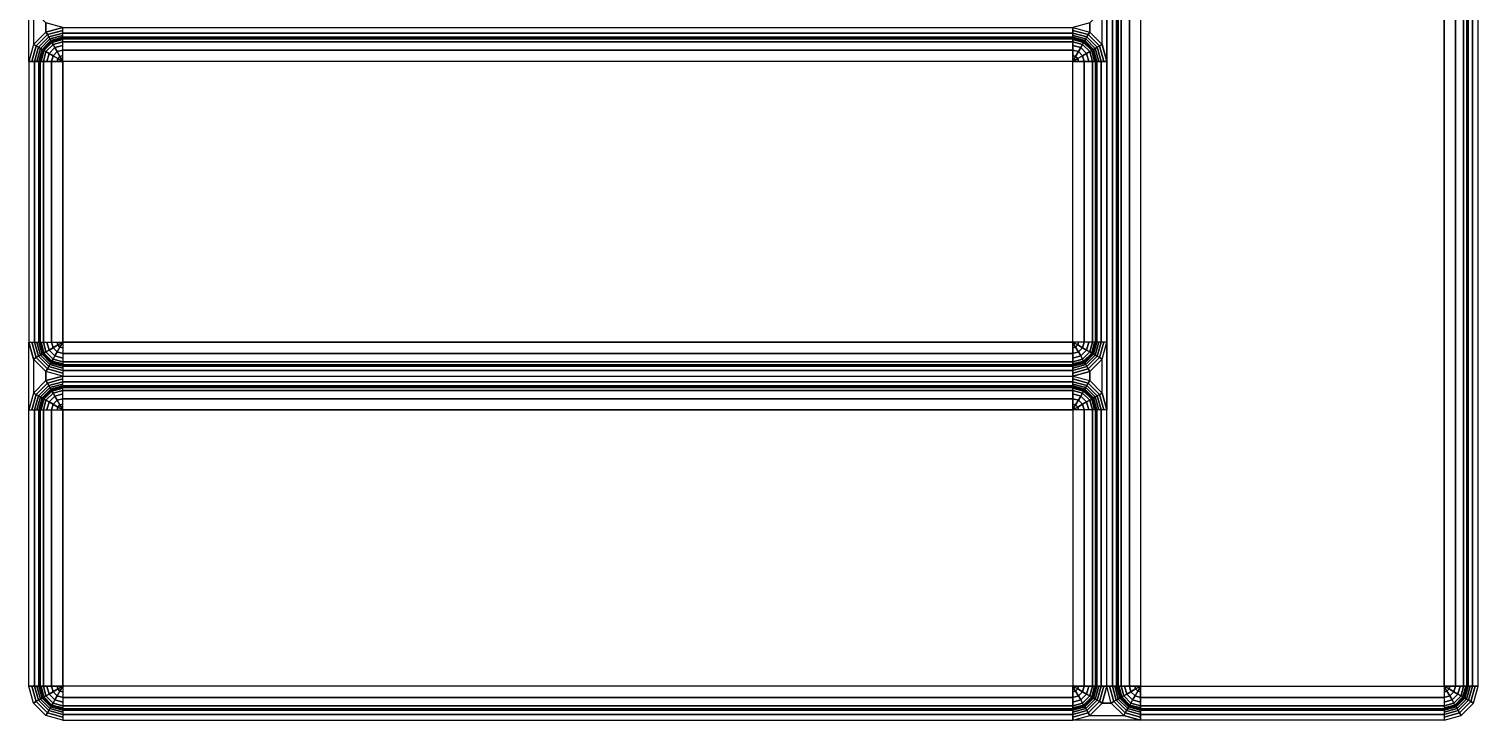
# Model space of a CAD drawing. Extents: x 0 to 320, y -450 to 0.
# Drawn here: x 0 to 320, y -450 to -297.3 of the extents above; entities that cross this region are included whole.
import ezdxf

# ---------------------------------------------------------------- set-up
doc = ezdxf.new("R2010")
doc.units = 0
doc.layers.add('BRANCO', color=7, linetype='CONTINUOUS')

msp = doc.modelspace()

# ---------------------------------------------------------------- linework, layer by layer
at = {"layer": 'BRANCO'}
for points in [[(239.25, -7.5, 44.67), (239.25, -442.5, 44.67), (238, -442.5, 45), (238, -7.5, 45)], [(240.16, -7.5, 43.75), (240.16, -442.5, 43.75), (239.25, -442.5, 44.67), (239.25, -7.5, 44.67)], [(240.5, -7.5, 42.5), (240.5, -442.5, 42.5), (240.16, -442.5, 43.75), (240.16, -7.5, 43.75)], [(241.17, -7.5, 2.5), (241.17, -442.5, 2.5), (240.5, -442.5, 5), (240.5, -7.5, 5)], [(240.5, -7.5, 5), (240.5, -442.5, 5), (240.5, -442.5, 42.5), (240.5, -7.5, 42.5)], [(243, -7.5, 0.67), (243, -442.5, 0.67), (241.17, -442.5, 2.5), (241.17, -7.5, 2.5)], [(245.5, -7.5), (245.5, -442.5), (243, -442.5, 0.67), (243, -7.5, 0.67)], [(245.5, -442.5), (312.5, -442.5), (312.5, -7.5), (245.5, -7.5)], [(312.5, -7.5), (312.5, -442.5), (315, -442.5, 0.67), (315, -7.5, 0.67)], [(315, -7.5, 0.67), (315, -442.5, 0.67), (316.83, -442.5, 2.5), (316.83, -7.5, 2.5)], [(316.83, -7.5, 2.5), (316.83, -442.5, 2.5), (317.5, -442.5, 5), (317.5, -7.5, 5)], [(317.5, -7.5, 5), (317.5, -442.5, 5), (317.5, -442.5, 42.5), (317.5, -7.5, 42.5)], [(317.5, -7.5, 42.5), (317.5, -442.5, 42.5), (317.83, -442.5, 43.75), (317.83, -7.5, 43.75)], [(317.83, -7.5, 43.75), (317.83, -442.5, 43.75), (318.75, -442.5, 44.67), (318.75, -7.5, 44.67)], [(318.75, -7.5, 44.67), (318.75, -442.5, 44.67), (320, -442.5, 45), (320, -7.5, 45)], [(1, -300.75, 45), (0, -304.5, 45), (0, -289.5, 45), (1, -293.25, 45)], [(236.99, -293.25, 45), (238, -289.5, 45), (238, -304.5, 45), (236.99, -300.75, 45)], [(1, -293.25, 45), (1, -300.75, 45), (3.75, -298, 45), (3.75, -295.99, 45)], [(236.99, -300.75, 45), (236.99, -293.25, 45), (234.25, -295.99, 45), (234.25, -298, 45)], [(3.75, -295.99, 45), (3.75, -298, 45), (7.5, -297, 45), (3.75, -295.99, 45)], [(4.07, -298.56, 44.91), (7.5, -297.64, 44.91), (7.5, -297, 45), (3.75, -298, 45)], [(7.5, -297, 45), (230.5, -297, 45), (230.5, -298.25, 44.67), (7.5, -298.25, 44.67)], [(234.25, -298, 45), (234.25, -295.99, 45), (230.5, -297, 45), (234.25, -298, 45)], [(233.92, -298.56, 44.91), (230.5, -297.64, 44.91), (230.5, -297, 45), (234.25, -298, 45)], [(0.64, -304.5, 44.91), (1.56, -301.07, 44.91), (1, -300.75, 45), (0, -304.5, 45)], [(1.56, -301.07, 44.91), (4.07, -298.56, 44.91), (3.75, -298, 45), (1, -300.75, 45)], [(2.08, -301.37, 44.67), (4.37, -299.08, 44.67), (4.07, -298.56, 44.91), (1.56, -301.07, 44.91)], [(2.53, -301.63, 44.27), (4.63, -299.53, 44.27), (4.37, -299.08, 44.67), (2.08, -301.37, 44.67)], [(2.88, -301.83, 43.75), (4.83, -299.87, 43.75), (4.63, -299.53, 44.27), (2.53, -301.63, 44.27)], [(3.09, -301.95, 43.15), (4.95, -300.09, 43.15), (4.83, -299.87, 43.75), (2.88, -301.83, 43.75)], [(3.17, -302, 42.5), (5, -300.16, 42.5), (4.95, -300.09, 43.15), (3.09, -301.95, 43.15)], [(3.31, -302.08, 3.71), (5.08, -300.31, 3.71), (5, -300.16, 5), (3.17, -302, 5)], [(3.17, -302, 5), (5, -300.16, 5), (5, -300.16, 42.5), (3.17, -302, 42.5)], [(3.75, -302.33, 2.5), (5.33, -300.75, 2.5), (5.08, -300.31, 3.71), (3.31, -302.08, 3.71)], [(4.44, -302.73, 1.46), (5.73, -301.43, 1.46), (5.33, -300.75, 2.5), (3.75, -302.33, 2.5)], [(4.37, -299.08, 44.67), (7.5, -298.25, 44.67), (7.5, -297.64, 44.91), (4.07, -298.56, 44.91)], [(4.63, -299.53, 44.27), (7.5, -298.76, 44.27), (7.5, -298.25, 44.67), (4.37, -299.08, 44.67)], [(4.83, -299.87, 43.75), (7.5, -299.16, 43.75), (7.5, -298.76, 44.27), (4.63, -299.53, 44.27)], [(4.95, -300.09, 43.15), (7.5, -299.41, 43.15), (7.5, -299.16, 43.75), (4.83, -299.87, 43.75)], [(5, -300.16, 42.5), (7.5, -299.5, 42.5), (7.5, -299.41, 43.15), (4.95, -300.09, 43.15)], [(5.08, -300.31, 3.71), (7.5, -299.67, 3.71), (7.5, -299.5, 5), (5, -300.16, 5)], [(5, -300.16, 5), (7.5, -299.5, 5), (7.5, -299.5, 42.5), (5, -300.16, 42.5)], [(5.33, -300.75, 2.5), (7.5, -300.16, 2.5), (7.5, -299.67, 3.71), (5.08, -300.31, 3.71)], [(5.73, -301.43, 1.46), (7.5, -300.96, 1.46), (7.5, -300.16, 2.5), (5.33, -300.75, 2.5)], [(7.5, -298.25, 44.67), (230.5, -298.25, 44.67), (230.5, -299.16, 43.75), (7.5, -299.16, 43.75)], [(7.5, -299.16, 43.75), (230.5, -299.16, 43.75), (230.5, -299.5, 42.5), (7.5, -299.5, 42.5)], [(7.5, -299.5, 42.5), (230.5, -299.5, 42.5), (230.5, -299.5, 5), (7.5, -299.5, 5)], [(7.5, -299.5, 5), (230.5, -299.5, 5), (230.5, -300.16, 2.5), (7.5, -300.16, 2.5)], [(7.5, -300.16, 2.5), (230.5, -300.16, 2.5), (230.5, -302, 0.67), (7.5, -302, 0.67)], [(233.62, -299.08, 44.67), (230.5, -298.25, 44.67), (230.5, -297.64, 44.91), (233.92, -298.56, 44.91)], [(233.36, -299.53, 44.27), (230.5, -298.76, 44.27), (230.5, -298.25, 44.67), (233.62, -299.08, 44.67)], [(233.16, -299.87, 43.75), (230.5, -299.16, 43.75), (230.5, -298.76, 44.27), (233.36, -299.53, 44.27)], [(233.04, -300.09, 43.15), (230.5, -299.41, 43.15), (230.5, -299.16, 43.75), (233.16, -299.87, 43.75)], [(233, -300.16, 42.5), (230.5, -299.5, 42.5), (230.5, -299.41, 43.15), (233.04, -300.09, 43.15)], [(232.91, -300.31, 3.71), (230.5, -299.67, 3.71), (230.5, -299.5, 5), (233, -300.16, 5)], [(233, -300.16, 5), (230.5, -299.5, 5), (230.5, -299.5, 42.5), (233, -300.16, 42.5)], [(232.66, -300.75, 2.5), (230.5, -300.16, 2.5), (230.5, -299.67, 3.71), (232.91, -300.31, 3.71)], [(232.27, -301.43, 1.46), (230.5, -300.96, 1.46), (230.5, -300.16, 2.5), (232.66, -300.75, 2.5)], [(233.56, -302.73, 1.46), (232.27, -301.43, 1.46), (232.66, -300.75, 2.5), (234.25, -302.33, 2.5)], [(234.25, -302.33, 2.5), (232.66, -300.75, 2.5), (232.91, -300.31, 3.71), (234.68, -302.08, 3.71)], [(234.68, -302.08, 3.71), (232.91, -300.31, 3.71), (233, -300.16, 5), (234.83, -302, 5)], [(234.83, -302, 42.5), (233, -300.16, 42.5), (233.04, -300.09, 43.15), (234.9, -301.95, 43.15)], [(234.83, -302, 5), (233, -300.16, 5), (233, -300.16, 42.5), (234.83, -302, 42.5)], [(234.9, -301.95, 43.15), (233.04, -300.09, 43.15), (233.16, -299.87, 43.75), (235.12, -301.83, 43.75)], [(235.12, -301.83, 43.75), (233.16, -299.87, 43.75), (233.36, -299.53, 44.27), (235.46, -301.63, 44.27)], [(235.46, -301.63, 44.27), (233.36, -299.53, 44.27), (233.62, -299.08, 44.67), (235.91, -301.37, 44.67)], [(235.91, -301.37, 44.67), (233.62, -299.08, 44.67), (233.92, -298.56, 44.91), (236.43, -301.07, 44.91)], [(236.43, -301.07, 44.91), (233.92, -298.56, 44.91), (234.25, -298, 45), (236.99, -300.75, 45)], [(237.35, -304.5, 44.91), (236.43, -301.07, 44.91), (236.99, -300.75, 45), (238, -304.5, 45)], [(1.25, -304.5, 44.67), (2.08, -301.37, 44.67), (1.56, -301.07, 44.91), (0.64, -304.5, 44.91)], [(1.77, -304.5, 44.27), (2.53, -301.63, 44.27), (2.08, -301.37, 44.67), (1.25, -304.5, 44.67)], [(2.16, -304.5, 43.75), (2.88, -301.83, 43.75), (2.53, -301.63, 44.27), (1.77, -304.5, 44.27)], [(2.41, -304.5, 43.15), (3.09, -301.95, 43.15), (2.88, -301.83, 43.75), (2.16, -304.5, 43.75)], [(2.5, -304.5, 42.5), (3.17, -302, 42.5), (3.09, -301.95, 43.15), (2.41, -304.5, 43.15)], [(2.67, -304.5, 3.71), (3.31, -302.08, 3.71), (3.17, -302, 5), (2.5, -304.5, 5)], [(2.5, -304.5, 5), (3.17, -302, 5), (3.17, -302, 42.5), (2.5, -304.5, 42.5)], [(3.17, -304.5, 2.5), (3.75, -302.33, 2.5), (3.31, -302.08, 3.71), (2.67, -304.5, 3.71)], [(3.96, -304.5, 1.46), (4.44, -302.73, 1.46), (3.75, -302.33, 2.5), (3.17, -304.5, 2.5)], [(5, -304.5, 0.67), (5.33, -303.25, 0.67), (4.44, -302.73, 1.46), (3.96, -304.5, 1.46)], [(5.33, -303.25, 0.67), (6.25, -302.33, 0.67), (5.73, -301.43, 1.46), (4.44, -302.73, 1.46)], [(6.2, -304.5, 0.17), (6.38, -303.85, 0.17), (5.33, -303.25, 0.67), (5, -304.5, 0.67)], [(6.38, -303.85, 0.17), (6.85, -303.37, 0.17), (6.25, -302.33, 0.67), (5.33, -303.25, 0.67)], [(6.25, -302.33, 0.67), (7.5, -302, 0.67), (7.5, -300.96, 1.46), (5.73, -301.43, 1.46)], [(7.5, -304.5), (6.38, -303.85, 0.17), (6.2, -304.5, 0.17), (7.5, -304.5)], [(6.85, -303.37, 0.17), (7.5, -303.2, 0.17), (7.5, -302, 0.67), (6.25, -302.33, 0.67)], [(7.5, -304.5), (6.85, -303.37, 0.17), (6.38, -303.85, 0.17), (7.5, -304.5)], [(7.5, -304.5), (7.5, -303.2, 0.17), (6.85, -303.37, 0.17), (7.5, -304.5)], [(7.5, -302, 0.67), (230.5, -302, 0.67), (230.5, -304.5), (7.5, -304.5)], [(231.75, -302.33, 0.67), (230.5, -302, 0.67), (230.5, -300.96, 1.46), (232.27, -301.43, 1.46)], [(231.14, -303.37, 0.17), (230.5, -303.2, 0.17), (230.5, -302, 0.67), (231.75, -302.33, 0.67)], [(230.5, -304.5), (230.5, -303.2, 0.17), (231.14, -303.37, 0.17), (230.5, -304.5)], [(230.5, -304.5), (231.14, -303.37, 0.17), (231.62, -303.85, 0.17), (230.5, -304.5)], [(230.5, -304.5), (231.62, -303.85, 0.17), (231.79, -304.5, 0.17), (230.5, -304.5)], [(231.62, -303.85, 0.17), (231.14, -303.37, 0.17), (231.75, -302.33, 0.67), (232.66, -303.25, 0.67)], [(231.79, -304.5, 0.17), (231.62, -303.85, 0.17), (232.66, -303.25, 0.67), (233, -304.5, 0.67)], [(232.66, -303.25, 0.67), (231.75, -302.33, 0.67), (232.27, -301.43, 1.46), (233.56, -302.73, 1.46)], [(233, -304.5, 0.67), (232.66, -303.25, 0.67), (233.56, -302.73, 1.46), (234.03, -304.5, 1.46)], [(234.03, -304.5, 1.46), (233.56, -302.73, 1.46), (234.25, -302.33, 2.5), (234.83, -304.5, 2.5)], [(234.83, -304.5, 2.5), (234.25, -302.33, 2.5), (234.68, -302.08, 3.71), (235.33, -304.5, 3.71)], [(235.33, -304.5, 3.71), (234.68, -302.08, 3.71), (234.83, -302, 5), (235.5, -304.5, 5)], [(235.5, -304.5, 42.5), (234.83, -302, 42.5), (234.9, -301.95, 43.15), (235.58, -304.5, 43.15)], [(235.5, -304.5, 5), (234.83, -302, 5), (234.83, -302, 42.5), (235.5, -304.5, 42.5)], [(235.58, -304.5, 43.15), (234.9, -301.95, 43.15), (235.12, -301.83, 43.75), (235.83, -304.5, 43.75)], [(235.83, -304.5, 43.75), (235.12, -301.83, 43.75), (235.46, -301.63, 44.27), (236.23, -304.5, 44.27)], [(236.23, -304.5, 44.27), (235.46, -301.63, 44.27), (235.91, -301.37, 44.67), (236.75, -304.5, 44.67)], [(236.75, -304.5, 44.67), (235.91, -301.37, 44.67), (236.43, -301.07, 44.91), (237.35, -304.5, 44.91)], [(0, -304.5, 45), (0, -366.5, 45), (1.25, -366.5, 44.67), (1.25, -304.5, 44.67)], [(1.25, -304.5, 44.67), (1.25, -366.5, 44.67), (2.16, -366.5, 43.75), (2.16, -304.5, 43.75)], [(2.16, -304.5, 43.75), (2.16, -366.5, 43.75), (2.5, -366.5, 42.5), (2.5, -304.5, 42.5)], [(2.5, -304.5, 42.5), (2.5, -366.5, 42.5), (2.5, -366.5, 5), (2.5, -304.5, 5)], [(2.5, -304.5, 5), (2.5, -366.5, 5), (3.17, -366.5, 2.5), (3.17, -304.5, 2.5)], [(3.17, -304.5, 2.5), (3.17, -366.5, 2.5), (5, -366.5, 0.67), (5, -304.5, 0.67)], [(5, -304.5, 0.67), (5, -366.5, 0.67), (7.5, -366.5), (7.5, -304.5)], [(230.5, -366.5), (230.5, -304.5), (7.5, -304.5), (7.5, -366.5)], [(233, -304.5, 0.67), (233, -366.5, 0.67), (230.5, -366.5), (230.5, -304.5)], [(234.83, -304.5, 2.5), (234.83, -366.5, 2.5), (233, -366.5, 0.67), (233, -304.5, 0.67)], [(235.5, -304.5, 5), (235.5, -366.5, 5), (234.83, -366.5, 2.5), (234.83, -304.5, 2.5)], [(235.83, -304.5, 43.75), (235.83, -366.5, 43.75), (235.5, -366.5, 42.5), (235.5, -304.5, 42.5)], [(235.5, -304.5, 42.5), (235.5, -366.5, 42.5), (235.5, -366.5, 5), (235.5, -304.5, 5)], [(236.75, -304.5, 44.67), (236.75, -366.5, 44.67), (235.83, -366.5, 43.75), (235.83, -304.5, 43.75)], [(238, -304.5, 45), (238, -366.5, 45), (236.75, -366.5, 44.67), (236.75, -304.5, 44.67)], [(0.64, -366.5, 44.91), (1.56, -369.92, 44.91), (1, -370.25, 45), (0, -366.5, 45)], [(1, -377.75, 45), (0, -381.5, 45), (0, -366.5, 45), (1, -370.25, 45)], [(1.25, -366.5, 44.67), (2.08, -369.62, 44.67), (1.56, -369.92, 44.91), (0.64, -366.5, 44.91)], [(1.77, -366.5, 44.27), (2.53, -369.36, 44.27), (2.08, -369.62, 44.67), (1.25, -366.5, 44.67)], [(2.16, -366.5, 43.75), (2.88, -369.16, 43.75), (2.53, -369.36, 44.27), (1.77, -366.5, 44.27)], [(2.41, -366.5, 43.15), (3.09, -369.04, 43.15), (2.88, -369.16, 43.75), (2.16, -366.5, 43.75)], [(2.5, -366.5, 42.5), (3.17, -369, 42.5), (3.09, -369.04, 43.15), (2.41, -366.5, 43.15)], [(2.67, -366.5, 3.71), (3.31, -368.91, 3.71), (3.17, -369, 5), (2.5, -366.5, 5)], [(2.5, -366.5, 5), (3.17, -369, 5), (3.17, -369, 42.5), (2.5, -366.5, 42.5)], [(3.17, -366.5, 2.5), (3.75, -368.66, 2.5), (3.31, -368.91, 3.71), (2.67, -366.5, 3.71)], [(3.96, -366.5, 1.46), (4.44, -368.26, 1.46), (3.75, -368.66, 2.5), (3.17, -366.5, 2.5)], [(5, -366.5, 0.67), (5.33, -367.75, 0.67), (4.44, -368.26, 1.46), (3.96, -366.5, 1.46)], [(5.33, -367.75, 0.67), (6.25, -368.66, 0.67), (5.73, -369.56, 1.46), (4.44, -368.26, 1.46)], [(6.2, -366.5, 0.17), (6.38, -367.14, 0.17), (5.33, -367.75, 0.67), (5, -366.5, 0.67)], [(6.38, -367.14, 0.17), (6.85, -367.62, 0.17), (6.25, -368.66, 0.67), (5.33, -367.75, 0.67)], [(7.5, -366.5), (6.38, -367.14, 0.17), (6.2, -366.5, 0.17), (7.5, -366.5)], [(6.85, -367.62, 0.17), (7.5, -367.79, 0.17), (7.5, -369, 0.67), (6.25, -368.66, 0.67)], [(7.5, -366.5), (6.85, -367.62, 0.17), (6.38, -367.14, 0.17), (7.5, -366.5)], [(7.5, -366.5), (7.5, -367.79, 0.17), (6.85, -367.62, 0.17), (7.5, -366.5)], [(7.5, -369, 0.67), (230.5, -369, 0.67), (230.5, -366.5), (7.5, -366.5)], [(230.5, -366.5), (231.62, -367.14, 0.17), (231.79, -366.5, 0.17), (230.5, -366.5)], [(230.5, -366.5), (231.14, -367.62, 0.17), (231.62, -367.14, 0.17), (230.5, -366.5)], [(230.5, -366.5), (230.5, -367.79, 0.17), (231.14, -367.62, 0.17), (230.5, -366.5)], [(231.14, -367.62, 0.17), (230.5, -367.79, 0.17), (230.5, -369, 0.67), (231.75, -368.66, 0.67)], [(231.62, -367.14, 0.17), (231.14, -367.62, 0.17), (231.75, -368.66, 0.67), (232.66, -367.75, 0.67)], [(231.79, -366.5, 0.17), (231.62, -367.14, 0.17), (232.66, -367.75, 0.67), (233, -366.5, 0.67)], [(232.66, -367.75, 0.67), (231.75, -368.66, 0.67), (232.27, -369.56, 1.46), (233.56, -368.26, 1.46)], [(233, -366.5, 0.67), (232.66, -367.75, 0.67), (233.56, -368.26, 1.46), (234.03, -366.5, 1.46)], [(234.03, -366.5, 1.46), (233.56, -368.26, 1.46), (234.25, -368.66, 2.5), (234.83, -366.5, 2.5)], [(234.83, -366.5, 2.5), (234.25, -368.66, 2.5), (234.68, -368.91, 3.71), (235.33, -366.5, 3.71)], [(235.33, -366.5, 3.71), (234.68, -368.91, 3.71), (234.83, -369, 5), (235.5, -366.5, 5)], [(235.5, -366.5, 5), (234.83, -369, 5), (234.83, -369, 42.5), (235.5, -366.5, 42.5)], [(235.5, -366.5, 42.5), (234.83, -369, 42.5), (234.9, -369.04, 43.15), (235.58, -366.5, 43.15)], [(235.58, -366.5, 43.15), (234.9, -369.04, 43.15), (235.12, -369.16, 43.75), (235.83, -366.5, 43.75)], [(235.83, -366.5, 43.75), (235.12, -369.16, 43.75), (235.46, -369.36, 44.27), (236.23, -366.5, 44.27)], [(236.23, -366.5, 44.27), (235.46, -369.36, 44.27), (235.91, -369.62, 44.67), (236.75, -366.5, 44.67)], [(236.75, -366.5, 44.67), (235.91, -369.62, 44.67), (236.43, -369.92, 44.91), (237.35, -366.5, 44.91)], [(237.35, -366.5, 44.91), (236.43, -369.92, 44.91), (236.99, -370.25, 45), (238, -366.5, 45)], [(236.99, -370.25, 45), (238, -366.5, 45), (238, -381.5, 45), (236.99, -377.75, 45)], [(1.56, -369.92, 44.91), (4.07, -372.43, 44.91), (3.75, -372.99, 45), (1, -370.25, 45)], [(1, -370.25, 45), (1, -377.75, 45), (3.75, -375, 45), (3.75, -372.99, 45)], [(2.08, -369.62, 44.67), (4.37, -371.91, 44.67), (4.07, -372.43, 44.91), (1.56, -369.92, 44.91)], [(2.53, -369.36, 44.27), (4.63, -371.46, 44.27), (4.37, -371.91, 44.67), (2.08, -369.62, 44.67)], [(2.88, -369.16, 43.75), (4.83, -371.12, 43.75), (4.63, -371.46, 44.27), (2.53, -369.36, 44.27)], [(3.09, -369.04, 43.15), (4.95, -370.9, 43.15), (4.83, -371.12, 43.75), (2.88, -369.16, 43.75)], [(3.17, -369, 42.5), (5, -370.83, 42.5), (4.95, -370.9, 43.15), (3.09, -369.04, 43.15)], [(3.31, -368.91, 3.71), (5.08, -370.68, 3.71), (5, -370.83, 5), (3.17, -369, 5)], [(3.17, -369, 5), (5, -370.83, 5), (5, -370.83, 42.5), (3.17, -369, 42.5)], [(3.75, -368.66, 2.5), (5.33, -370.25, 2.5), (5.08, -370.68, 3.71), (3.31, -368.91, 3.71)], [(4.44, -368.26, 1.46), (5.73, -369.56, 1.46), (5.33, -370.25, 2.5), (3.75, -368.66, 2.5)], [(4.83, -371.12, 43.75), (7.5, -371.83, 43.75), (7.5, -372.23, 44.27), (4.63, -371.46, 44.27)], [(4.95, -370.9, 43.15), (7.5, -371.58, 43.15), (7.5, -371.83, 43.75), (4.83, -371.12, 43.75)], [(5, -370.83, 42.5), (7.5, -371.5, 42.5), (7.5, -371.58, 43.15), (4.95, -370.9, 43.15)], [(5.08, -370.68, 3.71), (7.5, -371.32, 3.71), (7.5, -371.5, 5), (5, -370.83, 5)], [(5, -370.83, 5), (7.5, -371.5, 5), (7.5, -371.5, 42.5), (5, -370.83, 42.5)], [(5.33, -370.25, 2.5), (7.5, -370.83, 2.5), (7.5, -371.32, 3.71), (5.08, -370.68, 3.71)], [(5.73, -369.56, 1.46), (7.5, -370.03, 1.46), (7.5, -370.83, 2.5), (5.33, -370.25, 2.5)], [(6.25, -368.66, 0.67), (7.5, -369, 0.67), (7.5, -370.03, 1.46), (5.73, -369.56, 1.46)], [(7.5, -370.83, 2.5), (230.5, -370.83, 2.5), (230.5, -369, 0.67), (7.5, -369, 0.67)], [(7.5, -371.5, 5), (230.5, -371.5, 5), (230.5, -370.83, 2.5), (7.5, -370.83, 2.5)], [(231.75, -368.66, 0.67), (230.5, -369, 0.67), (230.5, -370.03, 1.46), (232.27, -369.56, 1.46)], [(232.27, -369.56, 1.46), (230.5, -370.03, 1.46), (230.5, -370.83, 2.5), (232.66, -370.25, 2.5)], [(232.66, -370.25, 2.5), (230.5, -370.83, 2.5), (230.5, -371.32, 3.71), (232.91, -370.68, 3.71)], [(232.91, -370.68, 3.71), (230.5, -371.32, 3.71), (230.5, -371.5, 5), (233, -370.83, 5)], [(233, -370.83, 5), (230.5, -371.5, 5), (230.5, -371.5, 42.5), (233, -370.83, 42.5)], [(233, -370.83, 42.5), (230.5, -371.5, 42.5), (230.5, -371.58, 43.15), (233.04, -370.9, 43.15)], [(233.04, -370.9, 43.15), (230.5, -371.58, 43.15), (230.5, -371.83, 43.75), (233.16, -371.12, 43.75)], [(233.16, -371.12, 43.75), (230.5, -371.83, 43.75), (230.5, -372.23, 44.27), (233.36, -371.46, 44.27)], [(233.56, -368.26, 1.46), (232.27, -369.56, 1.46), (232.66, -370.25, 2.5), (234.25, -368.66, 2.5)], [(234.25, -368.66, 2.5), (232.66, -370.25, 2.5), (232.91, -370.68, 3.71), (234.68, -368.91, 3.71)], [(234.68, -368.91, 3.71), (232.91, -370.68, 3.71), (233, -370.83, 5), (234.83, -369, 5)], [(234.83, -369, 5), (233, -370.83, 5), (233, -370.83, 42.5), (234.83, -369, 42.5)], [(234.83, -369, 42.5), (233, -370.83, 42.5), (233.04, -370.9, 43.15), (234.9, -369.04, 43.15)], [(234.9, -369.04, 43.15), (233.04, -370.9, 43.15), (233.16, -371.12, 43.75), (235.12, -369.16, 43.75)], [(235.12, -369.16, 43.75), (233.16, -371.12, 43.75), (233.36, -371.46, 44.27), (235.46, -369.36, 44.27)], [(235.46, -369.36, 44.27), (233.36, -371.46, 44.27), (233.62, -371.91, 44.67), (235.91, -369.62, 44.67)], [(235.91, -369.62, 44.67), (233.62, -371.91, 44.67), (233.92, -372.43, 44.91), (236.43, -369.92, 44.91)], [(236.43, -369.92, 44.91), (233.92, -372.43, 44.91), (234.25, -372.99, 45), (236.99, -370.25, 45)], [(236.99, -377.75, 45), (236.99, -370.25, 45), (234.25, -372.99, 45), (234.25, -375, 45)], [(4.07, -372.43, 44.91), (7.5, -373.35, 44.91), (7.5, -374, 45), (3.75, -372.99, 45)], [(3.75, -372.99, 45), (3.75, -375, 45), (7.5, -374, 45), (3.75, -372.99, 45)], [(4.07, -375.56, 44.91), (7.5, -374.64, 44.91), (7.5, -374, 45), (3.75, -375, 45)], [(4.37, -371.91, 44.67), (7.5, -372.75, 44.67), (7.5, -373.35, 44.91), (4.07, -372.43, 44.91)], [(4.63, -371.46, 44.27), (7.5, -372.23, 44.27), (7.5, -372.75, 44.67), (4.37, -371.91, 44.67)], [(7.5, -371.83, 43.75), (230.5, -371.83, 43.75), (230.5, -371.5, 42.5), (7.5, -371.5, 42.5)], [(7.5, -371.5, 42.5), (230.5, -371.5, 42.5), (230.5, -371.5, 5), (7.5, -371.5, 5)], [(7.5, -372.75, 44.67), (230.5, -372.75, 44.67), (230.5, -371.83, 43.75), (7.5, -371.83, 43.75)], [(7.5, -374, 45), (230.5, -374, 45), (230.5, -372.75, 44.67), (7.5, -372.75, 44.67)], [(7.5, -374, 45), (230.5, -374, 45), (230.5, -375.25, 44.67), (7.5, -375.25, 44.67)], [(233.36, -371.46, 44.27), (230.5, -372.23, 44.27), (230.5, -372.75, 44.67), (233.62, -371.91, 44.67)], [(233.62, -371.91, 44.67), (230.5, -372.75, 44.67), (230.5, -373.35, 44.91), (233.92, -372.43, 44.91)], [(233.92, -372.43, 44.91), (230.5, -373.35, 44.91), (230.5, -374, 45), (234.25, -372.99, 45)], [(234.25, -375, 45), (234.25, -372.99, 45), (230.5, -374, 45), (234.25, -375, 45)], [(233.92, -375.56, 44.91), (230.5, -374.64, 44.91), (230.5, -374, 45), (234.25, -375, 45)], [(1.56, -378.07, 44.91), (4.07, -375.56, 44.91), (3.75, -375, 45), (1, -377.75, 45)], [(2.08, -378.37, 44.67), (4.37, -376.08, 44.67), (4.07, -375.56, 44.91), (1.56, -378.07, 44.91)], [(2.53, -378.63, 44.27), (4.63, -376.53, 44.27), (4.37, -376.08, 44.67), (2.08, -378.37, 44.67)], [(2.88, -378.83, 43.75), (4.83, -376.87, 43.75), (4.63, -376.53, 44.27), (2.53, -378.63, 44.27)], [(3.09, -378.95, 43.15), (4.95, -377.09, 43.15), (4.83, -376.87, 43.75), (2.88, -378.83, 43.75)], [(3.17, -379, 42.5), (5, -377.16, 42.5), (4.95, -377.09, 43.15), (3.09, -378.95, 43.15)], [(3.31, -379.08, 3.71), (5.08, -377.31, 3.71), (5, -377.16, 5), (3.17, -379, 5)], [(3.17, -379, 5), (5, -377.16, 5), (5, -377.16, 42.5), (3.17, -379, 42.5)], [(3.75, -379.33, 2.5), (5.33, -377.75, 2.5), (5.08, -377.31, 3.71), (3.31, -379.08, 3.71)], [(4.37, -376.08, 44.67), (7.5, -375.25, 44.67), (7.5, -374.64, 44.91), (4.07, -375.56, 44.91)], [(4.63, -376.53, 44.27), (7.5, -375.76, 44.27), (7.5, -375.25, 44.67), (4.37, -376.08, 44.67)], [(4.83, -376.87, 43.75), (7.5, -376.16, 43.75), (7.5, -375.76, 44.27), (4.63, -376.53, 44.27)], [(4.95, -377.09, 43.15), (7.5, -376.41, 43.15), (7.5, -376.16, 43.75), (4.83, -376.87, 43.75)], [(5, -377.16, 42.5), (7.5, -376.5, 42.5), (7.5, -376.41, 43.15), (4.95, -377.09, 43.15)], [(5.08, -377.31, 3.71), (7.5, -376.67, 3.71), (7.5, -376.5, 5), (5, -377.16, 5)], [(5, -377.16, 5), (7.5, -376.5, 5), (7.5, -376.5, 42.5), (5, -377.16, 42.5)], [(5.33, -377.75, 2.5), (7.5, -377.16, 2.5), (7.5, -376.67, 3.71), (5.08, -377.31, 3.71)], [(5.73, -378.43, 1.46), (7.5, -377.96, 1.46), (7.5, -377.16, 2.5), (5.33, -377.75, 2.5)], [(7.5, -375.25, 44.67), (230.5, -375.25, 44.67), (230.5, -376.16, 43.75), (7.5, -376.16, 43.75)], [(7.5, -376.16, 43.75), (230.5, -376.16, 43.75), (230.5, -376.5, 42.5), (7.5, -376.5, 42.5)], [(7.5, -376.5, 42.5), (230.5, -376.5, 42.5), (230.5, -376.5, 5), (7.5, -376.5, 5)], [(7.5, -376.5, 5), (230.5, -376.5, 5), (230.5, -377.16, 2.5), (7.5, -377.16, 2.5)], [(7.5, -377.16, 2.5), (230.5, -377.16, 2.5), (230.5, -379, 0.67), (7.5, -379, 0.67)], [(233.62, -376.08, 44.67), (230.5, -375.25, 44.67), (230.5, -374.64, 44.91), (233.92, -375.56, 44.91)], [(233.36, -376.53, 44.27), (230.5, -375.76, 44.27), (230.5, -375.25, 44.67), (233.62, -376.08, 44.67)], [(233.16, -376.87, 43.75), (230.5, -376.16, 43.75), (230.5, -375.76, 44.27), (233.36, -376.53, 44.27)], [(233.04, -377.09, 43.15), (230.5, -376.41, 43.15), (230.5, -376.16, 43.75), (233.16, -376.87, 43.75)], [(233, -377.16, 42.5), (230.5, -376.5, 42.5), (230.5, -376.41, 43.15), (233.04, -377.09, 43.15)], [(232.91, -377.31, 3.71), (230.5, -376.67, 3.71), (230.5, -376.5, 5), (233, -377.16, 5)], [(233, -377.16, 5), (230.5, -376.5, 5), (230.5, -376.5, 42.5), (233, -377.16, 42.5)], [(232.66, -377.75, 2.5), (230.5, -377.16, 2.5), (230.5, -376.67, 3.71), (232.91, -377.31, 3.71)], [(232.27, -378.43, 1.46), (230.5, -377.96, 1.46), (230.5, -377.16, 2.5), (232.66, -377.75, 2.5)], [(234.25, -379.33, 2.5), (232.66, -377.75, 2.5), (232.91, -377.31, 3.71), (234.68, -379.08, 3.71)], [(234.68, -379.08, 3.71), (232.91, -377.31, 3.71), (233, -377.16, 5), (234.83, -379, 5)], [(234.83, -379, 42.5), (233, -377.16, 42.5), (233.04, -377.09, 43.15), (234.9, -378.95, 43.15)], [(234.83, -379, 5), (233, -377.16, 5), (233, -377.16, 42.5), (234.83, -379, 42.5)], [(234.9, -378.95, 43.15), (233.04, -377.09, 43.15), (233.16, -376.87, 43.75), (235.12, -378.83, 43.75)], [(235.12, -378.83, 43.75), (233.16, -376.87, 43.75), (233.36, -376.53, 44.27), (235.46, -378.63, 44.27)], [(235.46, -378.63, 44.27), (233.36, -376.53, 44.27), (233.62, -376.08, 44.67), (235.91, -378.37, 44.67)], [(235.91, -378.37, 44.67), (233.62, -376.08, 44.67), (233.92, -375.56, 44.91), (236.43, -378.07, 44.91)], [(236.43, -378.07, 44.91), (233.92, -375.56, 44.91), (234.25, -375, 45), (236.99, -377.75, 45)], [(0.64, -381.5, 44.91), (1.56, -378.07, 44.91), (1, -377.75, 45), (0, -381.5, 45)], [(1.25, -381.5, 44.67), (2.08, -378.37, 44.67), (1.56, -378.07, 44.91), (0.64, -381.5, 44.91)], [(1.77, -381.5, 44.27), (2.53, -378.63, 44.27), (2.08, -378.37, 44.67), (1.25, -381.5, 44.67)], [(2.16, -381.5, 43.75), (2.88, -378.83, 43.75), (2.53, -378.63, 44.27), (1.77, -381.5, 44.27)], [(2.41, -381.5, 43.15), (3.09, -378.95, 43.15), (2.88, -378.83, 43.75), (2.16, -381.5, 43.75)], [(2.5, -381.5, 42.5), (3.17, -379, 42.5), (3.09, -378.95, 43.15), (2.41, -381.5, 43.15)], [(2.67, -381.5, 3.71), (3.31, -379.08, 3.71), (3.17, -379, 5), (2.5, -381.5, 5)], [(2.5, -381.5, 5), (3.17, -379, 5), (3.17, -379, 42.5), (2.5, -381.5, 42.5)], [(3.17, -381.5, 2.5), (3.75, -379.33, 2.5), (3.31, -379.08, 3.71), (2.67, -381.5, 3.71)], [(3.96, -381.5, 1.46), (4.44, -379.73, 1.46), (3.75, -379.33, 2.5), (3.17, -381.5, 2.5)], [(4.44, -379.73, 1.46), (5.73, -378.43, 1.46), (5.33, -377.75, 2.5), (3.75, -379.33, 2.5)], [(5, -381.5, 0.67), (5.33, -380.25, 0.67), (4.44, -379.73, 1.46), (3.96, -381.5, 1.46)], [(5.33, -380.25, 0.67), (6.25, -379.33, 0.67), (5.73, -378.43, 1.46), (4.44, -379.73, 1.46)], [(6.2, -381.5, 0.17), (6.38, -380.85, 0.17), (5.33, -380.25, 0.67), (5, -381.5, 0.67)], [(6.38, -380.85, 0.17), (6.85, -380.37, 0.17), (6.25, -379.33, 0.67), (5.33, -380.25, 0.67)], [(6.25, -379.33, 0.67), (7.5, -379, 0.67), (7.5, -377.96, 1.46), (5.73, -378.43, 1.46)], [(6.85, -380.37, 0.17), (7.5, -380.2, 0.17), (7.5, -379, 0.67), (6.25, -379.33, 0.67)], [(7.5, -381.5), (6.85, -380.37, 0.17), (6.38, -380.85, 0.17), (7.5, -381.5)], [(7.5, -381.5), (7.5, -380.2, 0.17), (6.85, -380.37, 0.17), (7.5, -381.5)], [(7.5, -379, 0.67), (230.5, -379, 0.67), (230.5, -381.5), (7.5, -381.5)], [(231.75, -379.33, 0.67), (230.5, -379, 0.67), (230.5, -377.96, 1.46), (232.27, -378.43, 1.46)], [(231.14, -380.37, 0.17), (230.5, -380.2, 0.17), (230.5, -379, 0.67), (231.75, -379.33, 0.67)], [(230.5, -381.5), (230.5, -380.2, 0.17), (231.14, -380.37, 0.17), (230.5, -381.5)], [(230.5, -381.5), (231.14, -380.37, 0.17), (231.62, -380.85, 0.17), (230.5, -381.5)], [(231.62, -380.85, 0.17), (231.14, -380.37, 0.17), (231.75, -379.33, 0.67), (232.66, -380.25, 0.67)], [(231.79, -381.5, 0.17), (231.62, -380.85, 0.17), (232.66, -380.25, 0.67), (233, -381.5, 0.67)], [(232.66, -380.25, 0.67), (231.75, -379.33, 0.67), (232.27, -378.43, 1.46), (233.56, -379.73, 1.46)], [(233.56, -379.73, 1.46), (232.27, -378.43, 1.46), (232.66, -377.75, 2.5), (234.25, -379.33, 2.5)], [(233, -381.5, 0.67), (232.66, -380.25, 0.67), (233.56, -379.73, 1.46), (234.03, -381.5, 1.46)], [(234.03, -381.5, 1.46), (233.56, -379.73, 1.46), (234.25, -379.33, 2.5), (234.83, -381.5, 2.5)], [(234.83, -381.5, 2.5), (234.25, -379.33, 2.5), (234.68, -379.08, 3.71), (235.33, -381.5, 3.71)], [(235.33, -381.5, 3.71), (234.68, -379.08, 3.71), (234.83, -379, 5), (235.5, -381.5, 5)], [(235.5, -381.5, 42.5), (234.83, -379, 42.5), (234.9, -378.95, 43.15), (235.58, -381.5, 43.15)], [(235.5, -381.5, 5), (234.83, -379, 5), (234.83, -379, 42.5), (235.5, -381.5, 42.5)], [(235.58, -381.5, 43.15), (234.9, -378.95, 43.15), (235.12, -378.83, 43.75), (235.83, -381.5, 43.75)], [(235.83, -381.5, 43.75), (235.12, -378.83, 43.75), (235.46, -378.63, 44.27), (236.23, -381.5, 44.27)], [(236.23, -381.5, 44.27), (235.46, -378.63, 44.27), (235.91, -378.37, 44.67), (236.75, -381.5, 44.67)], [(236.75, -381.5, 44.67), (235.91, -378.37, 44.67), (236.43, -378.07, 44.91), (237.35, -381.5, 44.91)], [(237.35, -381.5, 44.91), (236.43, -378.07, 44.91), (236.99, -377.75, 45), (238, -381.5, 45)], [(0, -442.5, 45), (0, -381.5, 45), (1.25, -381.5, 44.67), (1.25, -442.5, 44.67)], [(1.25, -442.5, 44.67), (1.25, -381.5, 44.67), (2.16, -381.5, 43.75), (2.16, -442.5, 43.75)], [(2.16, -442.5, 43.75), (2.16, -381.5, 43.75), (2.5, -381.5, 42.5), (2.5, -442.5, 42.5)], [(2.5, -442.5, 42.5), (2.5, -381.5, 42.5), (2.5, -381.5, 5), (2.5, -442.5, 5)], [(2.5, -442.5, 5), (2.5, -381.5, 5), (3.17, -381.5, 2.5), (3.17, -442.5, 2.5)], [(3.17, -442.5, 2.5), (3.17, -381.5, 2.5), (5, -381.5, 0.67), (5, -442.5, 0.67)], [(5, -442.5, 0.67), (5, -381.5, 0.67), (7.5, -381.5), (7.5, -442.5)], [(7.5, -381.5), (6.38, -380.85, 0.17), (6.2, -381.5, 0.17), (7.5, -381.5)], [(7.5, -442.5), (7.5, -381.5), (230.5, -381.5), (230.5, -442.5)], [(230.5, -381.5), (231.62, -380.85, 0.17), (231.79, -381.5, 0.17), (230.5, -381.5)], [(233, -442.5, 0.67), (233, -381.5, 0.67), (230.5, -381.5), (230.5, -442.5)], [(234.83, -442.5, 2.5), (234.83, -381.5, 2.5), (233, -381.5, 0.67), (233, -442.5, 0.67)], [(235.5, -442.5, 5), (235.5, -381.5, 5), (234.83, -381.5, 2.5), (234.83, -442.5, 2.5)], [(235.83, -442.5, 43.75), (235.83, -381.5, 43.75), (235.5, -381.5, 42.5), (235.5, -442.5, 42.5)], [(235.5, -442.5, 42.5), (235.5, -381.5, 42.5), (235.5, -381.5, 5), (235.5, -442.5, 5)], [(236.75, -442.5, 44.67), (236.75, -381.5, 44.67), (235.83, -381.5, 43.75), (235.83, -442.5, 43.75)], [(238, -442.5, 45), (238, -381.5, 45), (236.75, -381.5, 44.67), (236.75, -442.5, 44.67)], [(0.64, -442.5, 44.91), (1.56, -445.92, 44.91), (1, -446.25, 45), (0, -442.5, 45)], [(1.25, -442.5, 44.67), (2.08, -445.62, 44.67), (1.56, -445.92, 44.91), (0.64, -442.5, 44.91)], [(1.77, -442.5, 44.27), (2.53, -445.36, 44.27), (2.08, -445.62, 44.67), (1.25, -442.5, 44.67)], [(2.16, -442.5, 43.75), (2.88, -445.16, 43.75), (2.53, -445.36, 44.27), (1.77, -442.5, 44.27)], [(2.41, -442.5, 43.15), (3.09, -445.04, 43.15), (2.88, -445.16, 43.75), (2.16, -442.5, 43.75)], [(2.5, -442.5, 42.5), (3.17, -445, 42.5), (3.09, -445.04, 43.15), (2.41, -442.5, 43.15)], [(2.67, -442.5, 3.71), (3.31, -444.91, 3.71), (3.17, -445, 5), (2.5, -442.5, 5)], [(2.5, -442.5, 5), (3.17, -445, 5), (3.17, -445, 42.5), (2.5, -442.5, 42.5)], [(3.17, -442.5, 2.5), (3.75, -444.66, 2.5), (3.31, -444.91, 3.71), (2.67, -442.5, 3.71)], [(3.96, -442.5, 1.46), (4.44, -444.26, 1.46), (3.75, -444.66, 2.5), (3.17, -442.5, 2.5)], [(3.75, -444.66, 2.5), (5.33, -446.25, 2.5), (5.08, -446.68, 3.71), (3.31, -444.91, 3.71)], [(4.44, -444.26, 1.46), (5.73, -445.56, 1.46), (5.33, -446.25, 2.5), (3.75, -444.66, 2.5)], [(5, -442.5, 0.67), (5.33, -443.75, 0.67), (4.44, -444.26, 1.46), (3.96, -442.5, 1.46)], [(5.33, -443.75, 0.67), (6.25, -444.66, 0.67), (5.73, -445.56, 1.46), (4.44, -444.26, 1.46)], [(6.2, -442.5, 0.17), (6.38, -443.14, 0.17), (5.33, -443.75, 0.67), (5, -442.5, 0.67)], [(6.38, -443.14, 0.17), (6.85, -443.62, 0.17), (6.25, -444.66, 0.67), (5.33, -443.75, 0.67)], [(6.25, -444.66, 0.67), (7.5, -445, 0.67), (7.5, -446.03, 1.46), (5.73, -445.56, 1.46)], [(7.5, -442.5), (6.38, -443.14, 0.17), (6.2, -442.5, 0.17), (7.5, -442.5)], [(6.85, -443.62, 0.17), (7.5, -443.79, 0.17), (7.5, -445, 0.67), (6.25, -444.66, 0.67)], [(7.5, -442.5), (6.85, -443.62, 0.17), (6.38, -443.14, 0.17), (7.5, -442.5)], [(7.5, -442.5), (7.5, -443.79, 0.17), (6.85, -443.62, 0.17), (7.5, -442.5)], [(7.5, -445, 0.67), (230.5, -445, 0.67), (230.5, -442.5), (7.5, -442.5)], [(230.5, -442.5), (231.62, -443.14, 0.17), (231.79, -442.5, 0.17), (230.5, -442.5)], [(230.5, -442.5), (231.14, -443.62, 0.17), (231.62, -443.14, 0.17), (230.5, -442.5)], [(230.5, -442.5), (230.5, -443.79, 0.17), (231.14, -443.62, 0.17), (230.5, -442.5)], [(231.14, -443.62, 0.17), (230.5, -443.79, 0.17), (230.5, -445, 0.67), (231.75, -444.66, 0.67)], [(231.75, -444.66, 0.67), (230.5, -445, 0.67), (230.5, -446.03, 1.46), (232.27, -445.56, 1.46)], [(231.62, -443.14, 0.17), (231.14, -443.62, 0.17), (231.75, -444.66, 0.67), (232.66, -443.75, 0.67)], [(231.79, -442.5, 0.17), (231.62, -443.14, 0.17), (232.66, -443.75, 0.67), (233, -442.5, 0.67)], [(232.66, -443.75, 0.67), (231.75, -444.66, 0.67), (232.27, -445.56, 1.46), (233.56, -444.26, 1.46)], [(233.56, -444.26, 1.46), (232.27, -445.56, 1.46), (232.66, -446.25, 2.5), (234.25, -444.66, 2.5)], [(233, -442.5, 0.67), (232.66, -443.75, 0.67), (233.56, -444.26, 1.46), (234.03, -442.5, 1.46)], [(234.25, -444.66, 2.5), (232.66, -446.25, 2.5), (232.91, -446.68, 3.71), (234.68, -444.91, 3.71)], [(234.03, -442.5, 1.46), (233.56, -444.26, 1.46), (234.25, -444.66, 2.5), (234.83, -442.5, 2.5)], [(234.83, -442.5, 2.5), (234.25, -444.66, 2.5), (234.68, -444.91, 3.71), (235.33, -442.5, 3.71)], [(235.33, -442.5, 3.71), (234.68, -444.91, 3.71), (234.83, -445, 5), (235.5, -442.5, 5)], [(235.5, -442.5, 5), (234.83, -445, 5), (234.83, -445, 42.5), (235.5, -442.5, 42.5)], [(235.5, -442.5, 42.5), (234.83, -445, 42.5), (234.9, -445.04, 43.15), (235.58, -442.5, 43.15)], [(235.58, -442.5, 43.15), (234.9, -445.04, 43.15), (235.12, -445.16, 43.75), (235.83, -442.5, 43.75)], [(235.83, -442.5, 43.75), (235.12, -445.16, 43.75), (235.46, -445.36, 44.27), (236.23, -442.5, 44.27)], [(236.23, -442.5, 44.27), (235.46, -445.36, 44.27), (235.91, -445.62, 44.67), (236.75, -442.5, 44.67)], [(236.75, -442.5, 44.67), (235.91, -445.62, 44.67), (236.43, -445.92, 44.91), (237.35, -442.5, 44.91)], [(237.35, -442.5, 44.91), (236.43, -445.92, 44.91), (236.99, -446.25, 45), (238, -442.5, 45)], [(236.99, -446.25, 45), (239, -446.25, 45), (238, -442.5, 45), (236.99, -446.25, 45)], [(238.64, -442.5, 44.91), (239.56, -445.92, 44.91), (239, -446.25, 45), (238, -442.5, 45)], [(239.25, -442.5, 44.67), (240.08, -445.62, 44.67), (239.56, -445.92, 44.91), (238.64, -442.5, 44.91)], [(239.77, -442.5, 44.27), (240.53, -445.36, 44.27), (240.08, -445.62, 44.67), (239.25, -442.5, 44.67)], [(240.16, -442.5, 43.75), (240.88, -445.16, 43.75), (240.53, -445.36, 44.27), (239.77, -442.5, 44.27)], [(240.41, -442.5, 43.15), (241.09, -445.04, 43.15), (240.88, -445.16, 43.75), (240.16, -442.5, 43.75)], [(240.5, -442.5, 42.5), (241.17, -445, 42.5), (241.09, -445.04, 43.15), (240.41, -442.5, 43.15)], [(240.67, -442.5, 3.71), (241.31, -444.91, 3.71), (241.17, -445, 5), (240.5, -442.5, 5)], [(240.5, -442.5, 5), (241.17, -445, 5), (241.17, -445, 42.5), (240.5, -442.5, 42.5)], [(241.17, -442.5, 2.5), (241.75, -444.66, 2.5), (241.31, -444.91, 3.71), (240.67, -442.5, 3.71)], [(241.96, -442.5, 1.46), (242.44, -444.26, 1.46), (241.75, -444.66, 2.5), (241.17, -442.5, 2.5)], [(241.75, -444.66, 2.5), (243.33, -446.25, 2.5), (243.08, -446.68, 3.71), (241.31, -444.91, 3.71)], [(242.44, -444.26, 1.46), (243.73, -445.56, 1.46), (243.33, -446.25, 2.5), (241.75, -444.66, 2.5)], [(243, -442.5, 0.67), (243.33, -443.75, 0.67), (242.44, -444.26, 1.46), (241.96, -442.5, 1.46)], [(243.33, -443.75, 0.67), (244.25, -444.66, 0.67), (243.73, -445.56, 1.46), (242.44, -444.26, 1.46)], [(244.2, -442.5, 0.17), (244.38, -443.14, 0.17), (243.33, -443.75, 0.67), (243, -442.5, 0.67)], [(244.38, -443.14, 0.17), (244.85, -443.62, 0.17), (244.25, -444.66, 0.67), (243.33, -443.75, 0.67)], [(244.25, -444.66, 0.67), (245.5, -445, 0.67), (245.5, -446.03, 1.46), (243.73, -445.56, 1.46)], [(245.5, -442.5), (244.38, -443.14, 0.17), (244.2, -442.5, 0.17), (245.5, -442.5)], [(244.85, -443.62, 0.17), (245.5, -443.79, 0.17), (245.5, -445, 0.67), (244.25, -444.66, 0.67)], [(245.5, -442.5), (244.85, -443.62, 0.17), (244.38, -443.14, 0.17), (245.5, -442.5)], [(245.5, -442.5), (245.5, -443.79, 0.17), (244.85, -443.62, 0.17), (245.5, -442.5)], [(312.5, -445, 0.67), (245.5, -445, 0.67), (245.5, -442.5), (312.5, -442.5)], [(312.5, -442.5), (313.62, -443.14, 0.17), (313.79, -442.5, 0.17), (312.5, -442.5)], [(312.5, -442.5), (313.14, -443.62, 0.17), (313.62, -443.14, 0.17), (312.5, -442.5)], [(312.5, -442.5), (312.5, -443.79, 0.17), (313.14, -443.62, 0.17), (312.5, -442.5)], [(313.14, -443.62, 0.17), (312.5, -443.79, 0.17), (312.5, -445, 0.67), (313.75, -444.66, 0.67)], [(313.75, -444.66, 0.67), (312.5, -445, 0.67), (312.5, -446.03, 1.46), (314.27, -445.56, 1.46)], [(313.62, -443.14, 0.17), (313.14, -443.62, 0.17), (313.75, -444.66, 0.67), (314.66, -443.75, 0.67)], [(313.79, -442.5, 0.17), (313.62, -443.14, 0.17), (314.66, -443.75, 0.67), (315, -442.5, 0.67)], [(314.66, -443.75, 0.67), (313.75, -444.66, 0.67), (314.27, -445.56, 1.46), (315.56, -444.26, 1.46)], [(315.56, -444.26, 1.46), (314.27, -445.56, 1.46), (314.66, -446.25, 2.5), (316.25, -444.66, 2.5)], [(315, -442.5, 0.67), (314.66, -443.75, 0.67), (315.56, -444.26, 1.46), (316.03, -442.5, 1.46)], [(316.25, -444.66, 2.5), (314.66, -446.25, 2.5), (314.91, -446.68, 3.71), (316.68, -444.91, 3.71)], [(316.03, -442.5, 1.46), (315.56, -444.26, 1.46), (316.25, -444.66, 2.5), (316.83, -442.5, 2.5)], [(316.83, -442.5, 2.5), (316.25, -444.66, 2.5), (316.68, -444.91, 3.71), (317.33, -442.5, 3.71)], [(317.33, -442.5, 3.71), (316.68, -444.91, 3.71), (316.83, -445, 5), (317.5, -442.5, 5)], [(317.5, -442.5, 5), (316.83, -445, 5), (316.83, -445, 42.5), (317.5, -442.5, 42.5)], [(317.5, -442.5, 42.5), (316.83, -445, 42.5), (316.9, -445.04, 43.15), (317.58, -442.5, 43.15)], [(317.58, -442.5, 43.15), (316.9, -445.04, 43.15), (317.12, -445.16, 43.75), (317.83, -442.5, 43.75)], [(317.83, -442.5, 43.75), (317.12, -445.16, 43.75), (317.46, -445.36, 44.27), (318.23, -442.5, 44.27)], [(318.23, -442.5, 44.27), (317.46, -445.36, 44.27), (317.91, -445.62, 44.67), (318.75, -442.5, 44.67)], [(318.75, -442.5, 44.67), (317.91, -445.62, 44.67), (318.43, -445.92, 44.91), (319.35, -442.5, 44.91)], [(319.35, -442.5, 44.91), (318.43, -445.92, 44.91), (318.99, -446.25, 45), (320, -442.5, 45)], [(1.56, -445.92, 44.91), (4.07, -448.43, 44.91), (3.75, -448.99, 45), (1, -446.25, 45)], [(2.08, -445.62, 44.67), (4.37, -447.91, 44.67), (4.07, -448.43, 44.91), (1.56, -445.92, 44.91)], [(2.53, -445.36, 44.27), (4.63, -447.46, 44.27), (4.37, -447.91, 44.67), (2.08, -445.62, 44.67)], [(2.88, -445.16, 43.75), (4.83, -447.12, 43.75), (4.63, -447.46, 44.27), (2.53, -445.36, 44.27)], [(3.09, -445.04, 43.15), (4.95, -446.9, 43.15), (4.83, -447.12, 43.75), (2.88, -445.16, 43.75)], [(3.17, -445, 42.5), (5, -446.83, 42.5), (4.95, -446.9, 43.15), (3.09, -445.04, 43.15)], [(3.31, -444.91, 3.71), (5.08, -446.68, 3.71), (5, -446.83, 5), (3.17, -445, 5)], [(3.17, -445, 5), (5, -446.83, 5), (5, -446.83, 42.5), (3.17, -445, 42.5)], [(4.37, -447.91, 44.67), (7.5, -448.75, 44.67), (7.5, -449.35, 44.91), (4.07, -448.43, 44.91)], [(4.63, -447.46, 44.27), (7.5, -448.23, 44.27), (7.5, -448.75, 44.67), (4.37, -447.91, 44.67)], [(4.83, -447.12, 43.75), (7.5, -447.83, 43.75), (7.5, -448.23, 44.27), (4.63, -447.46, 44.27)], [(4.95, -446.9, 43.15), (7.5, -447.58, 43.15), (7.5, -447.83, 43.75), (4.83, -447.12, 43.75)], [(5, -446.83, 42.5), (7.5, -447.5, 42.5), (7.5, -447.58, 43.15), (4.95, -446.9, 43.15)], [(5.08, -446.68, 3.71), (7.5, -447.32, 3.71), (7.5, -447.5, 5), (5, -446.83, 5)], [(5, -446.83, 5), (7.5, -447.5, 5), (7.5, -447.5, 42.5), (5, -446.83, 42.5)], [(5.33, -446.25, 2.5), (7.5, -446.83, 2.5), (7.5, -447.32, 3.71), (5.08, -446.68, 3.71)], [(5.73, -445.56, 1.46), (7.5, -446.03, 1.46), (7.5, -446.83, 2.5), (5.33, -446.25, 2.5)], [(7.5, -446.83, 2.5), (230.5, -446.83, 2.5), (230.5, -445, 0.67), (7.5, -445, 0.67)], [(7.5, -447.5, 5), (230.5, -447.5, 5), (230.5, -446.83, 2.5), (7.5, -446.83, 2.5)], [(7.5, -447.83, 43.75), (230.5, -447.83, 43.75), (230.5, -447.5, 42.5), (7.5, -447.5, 42.5)], [(7.5, -447.5, 42.5), (230.5, -447.5, 42.5), (230.5, -447.5, 5), (7.5, -447.5, 5)], [(7.5, -448.75, 44.67), (230.5, -448.75, 44.67), (230.5, -447.83, 43.75), (7.5, -447.83, 43.75)], [(232.27, -445.56, 1.46), (230.5, -446.03, 1.46), (230.5, -446.83, 2.5), (232.66, -446.25, 2.5)], [(232.66, -446.25, 2.5), (230.5, -446.83, 2.5), (230.5, -447.32, 3.71), (232.91, -446.68, 3.71)], [(232.91, -446.68, 3.71), (230.5, -447.32, 3.71), (230.5, -447.5, 5), (233, -446.83, 5)], [(233, -446.83, 5), (230.5, -447.5, 5), (230.5, -447.5, 42.5), (233, -446.83, 42.5)], [(233, -446.83, 42.5), (230.5, -447.5, 42.5), (230.5, -447.58, 43.15), (233.04, -446.9, 43.15)], [(233.04, -446.9, 43.15), (230.5, -447.58, 43.15), (230.5, -447.83, 43.75), (233.16, -447.12, 43.75)], [(233.16, -447.12, 43.75), (230.5, -447.83, 43.75), (230.5, -448.23, 44.27), (233.36, -447.46, 44.27)], [(233.36, -447.46, 44.27), (230.5, -448.23, 44.27), (230.5, -448.75, 44.67), (233.62, -447.91, 44.67)], [(233.62, -447.91, 44.67), (230.5, -448.75, 44.67), (230.5, -449.35, 44.91), (233.92, -448.43, 44.91)], [(234.68, -444.91, 3.71), (232.91, -446.68, 3.71), (233, -446.83, 5), (234.83, -445, 5)], [(234.83, -445, 5), (233, -446.83, 5), (233, -446.83, 42.5), (234.83, -445, 42.5)], [(234.83, -445, 42.5), (233, -446.83, 42.5), (233.04, -446.9, 43.15), (234.9, -445.04, 43.15)], [(234.9, -445.04, 43.15), (233.04, -446.9, 43.15), (233.16, -447.12, 43.75), (235.12, -445.16, 43.75)], [(235.12, -445.16, 43.75), (233.16, -447.12, 43.75), (233.36, -447.46, 44.27), (235.46, -445.36, 44.27)], [(235.46, -445.36, 44.27), (233.36, -447.46, 44.27), (233.62, -447.91, 44.67), (235.91, -445.62, 44.67)], [(235.91, -445.62, 44.67), (233.62, -447.91, 44.67), (233.92, -448.43, 44.91), (236.43, -445.92, 44.91)], [(236.43, -445.92, 44.91), (233.92, -448.43, 44.91), (234.25, -448.99, 45), (236.99, -446.25, 45)], [(234.25, -448.99, 45), (241.75, -448.99, 45), (239, -446.25, 45), (236.99, -446.25, 45)], [(239.56, -445.92, 44.91), (242.07, -448.43, 44.91), (241.75, -448.99, 45), (239, -446.25, 45)], [(240.08, -445.62, 44.67), (242.37, -447.91, 44.67), (242.07, -448.43, 44.91), (239.56, -445.92, 44.91)], [(240.53, -445.36, 44.27), (242.63, -447.46, 44.27), (242.37, -447.91, 44.67), (240.08, -445.62, 44.67)], [(240.88, -445.16, 43.75), (242.83, -447.12, 43.75), (242.63, -447.46, 44.27), (240.53, -445.36, 44.27)], [(241.09, -445.04, 43.15), (242.95, -446.9, 43.15), (242.83, -447.12, 43.75), (240.88, -445.16, 43.75)], [(241.17, -445, 42.5), (243, -446.83, 42.5), (242.95, -446.9, 43.15), (241.09, -445.04, 43.15)], [(241.31, -444.91, 3.71), (243.08, -446.68, 3.71), (243, -446.83, 5), (241.17, -445, 5)], [(241.17, -445, 5), (243, -446.83, 5), (243, -446.83, 42.5), (241.17, -445, 42.5)], [(242.37, -447.91, 44.67), (245.5, -448.75, 44.67), (245.5, -449.35, 44.91), (242.07, -448.43, 44.91)], [(242.63, -447.46, 44.27), (245.5, -448.23, 44.27), (245.5, -448.75, 44.67), (242.37, -447.91, 44.67)], [(242.83, -447.12, 43.75), (245.5, -447.83, 43.75), (245.5, -448.23, 44.27), (242.63, -447.46, 44.27)], [(242.95, -446.9, 43.15), (245.5, -447.58, 43.15), (245.5, -447.83, 43.75), (242.83, -447.12, 43.75)], [(243, -446.83, 42.5), (245.5, -447.5, 42.5), (245.5, -447.58, 43.15), (242.95, -446.9, 43.15)], [(243.08, -446.68, 3.71), (245.5, -447.32, 3.71), (245.5, -447.5, 5), (243, -446.83, 5)], [(243, -446.83, 5), (245.5, -447.5, 5), (245.5, -447.5, 42.5), (243, -446.83, 42.5)], [(243.33, -446.25, 2.5), (245.5, -446.83, 2.5), (245.5, -447.32, 3.71), (243.08, -446.68, 3.71)], [(243.73, -445.56, 1.46), (245.5, -446.03, 1.46), (245.5, -446.83, 2.5), (243.33, -446.25, 2.5)], [(312.5, -446.83, 2.5), (245.5, -446.83, 2.5), (245.5, -445, 0.67), (312.5, -445, 0.67)], [(312.5, -447.5, 5), (245.5, -447.5, 5), (245.5, -446.83, 2.5), (312.5, -446.83, 2.5)], [(312.5, -447.83, 43.75), (245.5, -447.83, 43.75), (245.5, -447.5, 42.5), (312.5, -447.5, 42.5)], [(312.5, -447.5, 42.5), (245.5, -447.5, 42.5), (245.5, -447.5, 5), (312.5, -447.5, 5)], [(312.5, -448.75, 44.67), (245.5, -448.75, 44.67), (245.5, -447.83, 43.75), (312.5, -447.83, 43.75)], [(314.27, -445.56, 1.46), (312.5, -446.03, 1.46), (312.5, -446.83, 2.5), (314.66, -446.25, 2.5)], [(314.66, -446.25, 2.5), (312.5, -446.83, 2.5), (312.5, -447.32, 3.71), (314.91, -446.68, 3.71)], [(314.91, -446.68, 3.71), (312.5, -447.32, 3.71), (312.5, -447.5, 5), (315, -446.83, 5)], [(315, -446.83, 5), (312.5, -447.5, 5), (312.5, -447.5, 42.5), (315, -446.83, 42.5)], [(315, -446.83, 42.5), (312.5, -447.5, 42.5), (312.5, -447.58, 43.15), (315.04, -446.9, 43.15)], [(315.04, -446.9, 43.15), (312.5, -447.58, 43.15), (312.5, -447.83, 43.75), (315.16, -447.12, 43.75)], [(315.16, -447.12, 43.75), (312.5, -447.83, 43.75), (312.5, -448.23, 44.27), (315.36, -447.46, 44.27)], [(315.36, -447.46, 44.27), (312.5, -448.23, 44.27), (312.5, -448.75, 44.67), (315.62, -447.91, 44.67)], [(315.62, -447.91, 44.67), (312.5, -448.75, 44.67), (312.5, -449.35, 44.91), (315.92, -448.43, 44.91)], [(316.68, -444.91, 3.71), (314.91, -446.68, 3.71), (315, -446.83, 5), (316.83, -445, 5)], [(316.83, -445, 5), (315, -446.83, 5), (315, -446.83, 42.5), (316.83, -445, 42.5)], [(316.83, -445, 42.5), (315, -446.83, 42.5), (315.04, -446.9, 43.15), (316.9, -445.04, 43.15)], [(316.9, -445.04, 43.15), (315.04, -446.9, 43.15), (315.16, -447.12, 43.75), (317.12, -445.16, 43.75)], [(317.12, -445.16, 43.75), (315.16, -447.12, 43.75), (315.36, -447.46, 44.27), (317.46, -445.36, 44.27)], [(317.46, -445.36, 44.27), (315.36, -447.46, 44.27), (315.62, -447.91, 44.67), (317.91, -445.62, 44.67)], [(317.91, -445.62, 44.67), (315.62, -447.91, 44.67), (315.92, -448.43, 44.91), (318.43, -445.92, 44.91)], [(318.43, -445.92, 44.91), (315.92, -448.43, 44.91), (316.25, -448.99, 45), (318.99, -446.25, 45)], [(4.07, -448.43, 44.91), (7.5, -449.35, 44.91), (7.5, -450, 45), (3.75, -448.99, 45)], [(7.5, -450, 45), (230.5, -450, 45), (230.5, -448.75, 44.67), (7.5, -448.75, 44.67)], [(233.92, -448.43, 44.91), (230.5, -449.35, 44.91), (230.5, -450, 45), (234.25, -448.99, 45)], [(241.75, -448.99, 45), (245.5, -450, 45), (230.5, -450, 45), (234.25, -448.99, 45)], [(242.07, -448.43, 44.91), (245.5, -449.35, 44.91), (245.5, -450, 45), (241.75, -448.99, 45)], [(312.5, -450, 45), (245.5, -450, 45), (245.5, -448.75, 44.67), (312.5, -448.75, 44.67)], [(315.92, -448.43, 44.91), (312.5, -449.35, 44.91), (312.5, -450, 45), (316.25, -448.99, 45)]]:
    msp.add_3dface(points, dxfattribs=at)

doc.saveas('drawing.dxf')
